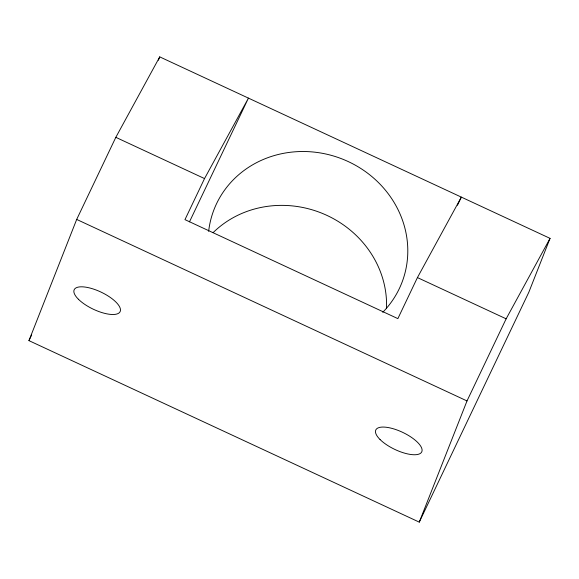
<?xml version="1.0" encoding="UTF-8"?>
<svg xmlns="http://www.w3.org/2000/svg" width="579" height="579" viewBox="0 0 579 579"><rect width="100%" height="100%" fill="white"/><g stroke="black" fill="none" stroke-linecap="round" stroke-linejoin="round"><path stroke-width="0.87" d="M28.95 340.633L76.689 219.434L115.822 137.332L159.732 56.872L550.05 238.367L528.83 292.236L419.268 522.128L28.95 340.633L31.671 334.923M158.407 60.238L159.732 56.872M419.268 522.128L467.007 400.936L506.14 318.826L550.05 238.367M189.478 221.844L248.442 98.119L204.532 178.578L184.962 219.636L397.867 318.631L417.43 277.58L461.34 197.121L457.461 205.256M115.822 137.332L204.532 178.578M417.43 277.58L506.14 318.826M76.689 219.434L467.007 400.936M213.159 232.592A100.797 93.653 21.5 0 1 324.877 214.469A100.797 93.653 21.5 0 1 386.497 308.658M208.643 231.354A100.797 93.653 21.5 0 1 348.24 161.577A100.797 93.653 21.5 0 1 382.748 312.313M380.041 439.512A25.44 9.387 25.5 0 0 420.173 453.531A25.44 9.387 25.5 0 0 396.145 429.676A25.44 9.387 25.5 0 0 380.041 439.512M78.426 299.263A25.44 9.387 25.5 0 0 118.557 313.282A25.44 9.387 25.5 0 0 94.536 289.428A25.44 9.387 25.5 0 0 78.426 299.263"/></g></svg>
